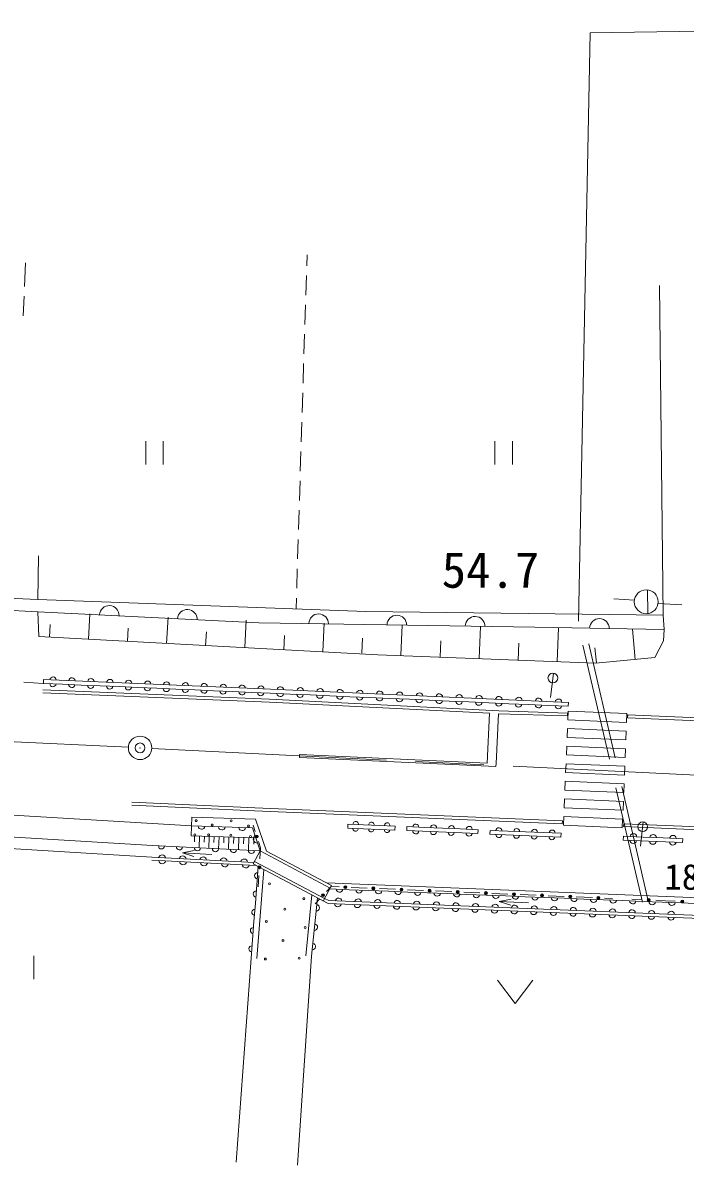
# Model space of a CAD drawing. Units: millimetres, scale not verified. Extents: x 40000 to 680000, y 20000 to 380000.
# Drawn here: x 267675 to 301540, y 260364 to 318808 of the extents above; entities that cross this region are included whole.
import ezdxf
from ezdxf.enums import TextEntityAlignment as Align

# ---------------------------------------------------------------- set-up
doc = ezdxf.new("R2010")
doc.units = ezdxf.units.MM
doc.header["$LTSCALE"] = 1000
doc.header["$PDMODE"] = 32
doc.header["$PDSIZE"] = 500
doc.linetypes.add('CHAIN', pattern=[18.5, 12, -1.5, 3.5, -1.5])
doc.linetypes.add('DASHED', pattern=[7.5, 6, -1.5])
for name, color, linetype, lineweight in [('M-BGD', 7, 'Continuous', 13), ('M-BGD-EXST', 7, 'Continuous', 13), ('M-BMK', 2, 'CHAIN', 13), ('M-BMK-SRVR', 3, 'Continuous', 13), ('M-STR-HTXT', 7, 'Continuous', 13), ('M-STR-STRC', 7, 'Continuous', 13)]:
    doc.layers.add(name, color=color, linetype=linetype, lineweight=lineweight)
doc.styles.add('ＭＳ ゴシック', font='')
doc.styles.get('ＭＳ ゴシック').set_extended_font_data('MS Gothic')

msp = doc.modelspace()

# ---------------------------------------------------------------- linework, layer by layer
at = {"layer": 'M-BGD'}
for p, q in [((282188, 306373), (282205, 306932)), ((267758, 305324), (267815, 306528)), ((282142, 304873), (282172, 305873)), ((300410, 288500), (300231, 305367)), ((267687, 303825), (267734, 304824)), ((282095, 303374), (282126, 304374)), ((282049, 301875), (282080, 302874)), ((282002, 300375), (282033, 301375)), ((281956, 298876), (281987, 299876)), ((281910, 297377), (281941, 298376)), ((281863, 295878), (281894, 296877)), ((281817, 294378), (281848, 295378)), ((281770, 292879), (281801, 293879)), ((281724, 291380), (281755, 292379)), ((281678, 289880), (281709, 290880)), ((281645, 288821), (281662, 289381)), ((266522, 288779), (268438, 288673)), ((271030, 287277), (271100, 288567)), ((275024, 287059), (275097, 288407)), ((279018, 286842), (279094, 288247)), ((300410, 288500), (300459, 287765)), ((269032, 287385), (269068, 288031)), ((273027, 287168), (273063, 287842)), ((277021, 286951), (277059, 287653)), ((283013, 286643), (283078, 288088)), ((287009, 286462), (287078, 287993)), ((291005, 286282), (291079, 287925)), ((295002, 286126), (295067, 287857)), ((298991, 286240), (298848, 287792)), ((281015, 286733), (281054, 287456)), ((285011, 286553), (285045, 287318)), ((289007, 286372), (289044, 287194)), ((293003, 286201), (293035, 287067)), ((297000, 286056), (296928, 286832)), ((268737, 285214), (268729, 285014)), ((267717, 285071), (268715, 285015)), ((268729, 285014), (269695, 284972)), ((269695, 284972), (270662, 284930)), ((270662, 284930), (271628, 284888)), ((271628, 284888), (272595, 284847)), ((272595, 284847), (273562, 284805)), ((273562, 284805), (274528, 284763)), ((274528, 284763), (275495, 284721)), ((275495, 284721), (276461, 284679)), ((276461, 284679), (277428, 284637)), ((277428, 284637), (278395, 284595)), ((278395, 284595), (279361, 284553)), ((279361, 284553), (280328, 284511)), ((280328, 284511), (281344, 284466)), ((281344, 284466), (282359, 284421)), ((282359, 284421), (283375, 284377)), ((283375, 284377), (284391, 284332)), ((284391, 284332), (285407, 284288)), ((285407, 284288), (286423, 284243)), ((286423, 284243), (287439, 284198)), ((287439, 284198), (288455, 284154)), ((288455, 284154), (289471, 284109)), ((289471, 284109), (290486, 284064)), ((290486, 284064), (291502, 284020)), ((295575, 284041), (295566, 283841)), ((291502, 284020), (292518, 283975)), ((292518, 283975), (293534, 283930)), ((293534, 283930), (294550, 283886)), ((294550, 283886), (295566, 283841)), ((276307, 278167), (276275, 277217)), ((276292, 277717), (277331, 277683)), ((276307, 278167), (279572, 278059)), ((277331, 277683), (278370, 277648)), ((278370, 277648), (279409, 277614)), ((279409, 277614), (279815, 276452)), ((279445, 277760), (279556, 277429)), ((279572, 278059), (280140, 276432)), ((284293, 277813), (284285, 277613)), ((284285, 277613), (286701, 277511)), ((285098, 277779), (284293, 277813)), ((285904, 277745), (285098, 277779)), ((286709, 277711), (285904, 277745)), ((286709, 277711), (286701, 277511)), ((287315, 277683), (287307, 277483)), ((288225, 277644), (287315, 277683)), ((289134, 277605), (288225, 277644)), ((276275, 277217), (279586, 277108)), ((276456, 277211), (276446, 276909)), ((276706, 277203), (276686, 276594)), ((276956, 277195), (276946, 276888)), ((277206, 277187), (277186, 276569)), ((277456, 277178), (277446, 276868)), ((277706, 277170), (277685, 276544)), ((277956, 277162), (277946, 276847)), ((278208, 277153), (278187, 276519)), ((278462, 277145), (278451, 276826)), ((278717, 277136), (278696, 276494)), ((278974, 277128), (278963, 276804)), ((279233, 277119), (279211, 276468)), ((279493, 277111), (279482, 276783)), ((287307, 277483), (290945, 277327)), ((290044, 277566), (289134, 277605)), ((290953, 277527), (290044, 277566)), ((290953, 277527), (290945, 277327)), ((291565, 277493), (291556, 277293)), ((291556, 277293), (295186, 277143)), ((292472, 277455), (291565, 277493)), ((293379, 277418), (292472, 277455)), ((294287, 277380), (293379, 277418)), ((295194, 277343), (294287, 277380)), ((295194, 277343), (295186, 277143)), ((298387, 277195), (298379, 276995)), ((299398, 277152), (298387, 277195)), ((300408, 277108), (299398, 277152)), ((301419, 277065), (300408, 277108)), ((301419, 277065), (301411, 276865)), ((274304, 276714), (279807, 276438)), ((275834, 276335), (276441, 276455)), ((279456, 275775), (279815, 276452)), ((279833, 276599), (279722, 276931)), ((279833, 276599), (279796, 276031)), ((298379, 276995), (301411, 276865)), ((274266, 275965), (279604, 275697)), ((274274, 276115), (279497, 275852)), ((275834, 276335), (276426, 276155)), ((275834, 276335), (277332, 276260)), ((283458, 274673), (280140, 276432)), ((283279, 273750), (279456, 275775)), ((279713, 275639), (279640, 274704)), ((279646, 270939), (280002, 275486)), ((279640, 274704), (279567, 273768)), ((279704, 274612), (279741, 275180)), ((283213, 274803), (302676, 274028)), ((282453, 274187), (282141, 271078)), ((283037, 273878), (283458, 274673)), ((283439, 274619), (283204, 274367)), ((284364, 274457), (283365, 274497)), ((283439, 274619), (283850, 274601)), ((284364, 274457), (285364, 274417)), ((284878, 274558), (284467, 274575)), ((284878, 274558), (285289, 274540)), ((285364, 274417), (286364, 274377)), ((286316, 274497), (285905, 274514)), ((286316, 274497), (286727, 274480)), ((286364, 274377), (287363, 274338)), ((287755, 274436), (287344, 274454)), ((287363, 274338), (288363, 274298)), ((287755, 274436), (288166, 274419)), ((288363, 274298), (289363, 274258)), ((289193, 274375), (288782, 274393)), ((289193, 274375), (289604, 274358)), ((289363, 274258), (290362, 274218)), ((290631, 274315), (290220, 274332)), ((290362, 274218), (291362, 274178)), ((290631, 274315), (291042, 274297)), ((291362, 274178), (292362, 274138)), ((292070, 274254), (291659, 274271)), ((292070, 274254), (292481, 274236)), ((292362, 274138), (293361, 274099)), ((293508, 274193), (293097, 274210)), ((293508, 274193), (293919, 274176)), ((294947, 274132), (294536, 274149)), ((294947, 274132), (295358, 274115)), ((279567, 273768), (279493, 272833)), ((282617, 273739), (282852, 273990)), ((282640, 273040), (282739, 274036)), ((283107, 274010), (283319, 273898)), ((302314, 272991), (283279, 273750)), ((302322, 273141), (283319, 273898)), ((292031, 273848), (292637, 273974)), ((292031, 273848), (292625, 273674)), ((292031, 273848), (293530, 273788)), ((293361, 274099), (294361, 274059)), ((294361, 274059), (295361, 274019)), ((295361, 274019), (296360, 273979)), ((296385, 274071), (295974, 274089)), ((296360, 273979), (297360, 273939)), ((296385, 274071), (296796, 274054)), ((297360, 273939), (298359, 273900)), ((297823, 274010), (297412, 274028)), ((298359, 273900), (299359, 273860)), ((298821, 273973), (299311, 273950)), ((299359, 273860), (300359, 273820)), ((300534, 273893), (300045, 273916)), ((300359, 273820), (301358, 273780)), ((300534, 273893), (301023, 273870)), ((301358, 273780), (302358, 273740)), ((282540, 272044), (282640, 273040)), ((279493, 272833), (279420, 271897)), ((279420, 271897), (279347, 270962)), ((282440, 271048), (282540, 272044)), ((279347, 270962), (278590, 260523)), ((281716, 260364), (282440, 271048))]:
    msp.add_line(p, q, dxfattribs=at)
at = {"layer": 'M-BGD', "linetype": 'DASHED'}
for p, q in [((299354, 273820), (296237, 287318)), ((299646, 273888), (296529, 287386)), ((283107, 274010), (279526, 275908)), ((283388, 274541), (279807, 276438))]:
    msp.add_line(p, q, dxfattribs=at)
at = {"layer": 'M-BGD'}
for points in [[(266516, 289395), (268441, 289299), (268482, 291539)], [(268441, 289299), (285210, 288692), (300410, 288500)], [(300459, 287765), (293855, 287887), (279745, 288114), (268438, 288673)], [(300459, 287765), (300441, 287188), (299987, 286332), (296965, 286052), (285818, 286472), (268487, 287415), (268438, 288673)], [(98225, 286974), (100664, 285529), (101922, 285511), (102586, 285791), (140508, 284040), (173963, 282210), (196090, 281170), (224306, 279745), (274304, 276714)], [(98225, 286974), (142758, 284942), (174627, 283665), (199220, 282150), (230614, 280457), (276292, 277717)], [(295575, 284041), (280337, 284711), (268737, 285214)], [(157461, 282548), (173934, 281647), (196063, 280608), (224281, 279182), (274274, 276115)]]:
    msp.add_lwpolyline(points, dxfattribs=at)
for centre, radius in [((276532, 277989), 50), ((277360, 277768), 50), ((278320, 277977), 50), ((279210, 277717), 50), ((276466, 277264), 50), ((277177, 277259), 50), ((278316, 277241), 50), ((279320, 277180), 50), ((279639, 277180), 75), ((279639, 277180), 49.5), ((279639, 277180), 24.5), ((279768, 275606), 75), ((279768, 275606), 49.5), ((279768, 275606), 24.5), ((280290, 274752), 50), ((283028, 274179), 75), ((283028, 274179), 49.5), ((283028, 274179), 24.5), ((284159, 274588), 75), ((284159, 274588), 49.5), ((284159, 274588), 24.5), ((285597, 274527), 75), ((285597, 274527), 49.5), ((285597, 274527), 24.5), ((287035, 274467), 75), ((287035, 274467), 49.5), ((287035, 274467), 24.5), ((288474, 274406), 75), ((288474, 274406), 49.5), ((288474, 274406), 24.5), ((289912, 274345), 75), ((289912, 274345), 49.5), ((289912, 274345), 24.5), ((291351, 274284), 75), ((291351, 274284), 49.5), ((291351, 274284), 24.5), ((292789, 274223), 75), ((292789, 274223), 49.5), ((292789, 274223), 24.5), ((294227, 274163), 75), ((294227, 274163), 49.5), ((294227, 274163), 24.5), ((295666, 274102), 75), ((295666, 274102), 49.5), ((295666, 274102), 24.5), ((297104, 274041), 75), ((282047, 273999), 50), ((297104, 274041), 49.5), ((297104, 274041), 24.5), ((299678, 273933), 75), ((299678, 273933), 49.5), ((299678, 273933), 24.5), ((301391, 273853), 75), ((301391, 273853), 49.5), ((301391, 273853), 24.5), ((281076, 273454), 50), ((280124, 272835), 50), ((282115, 272524), 50), ((280976, 271863), 50), ((280074, 270912), 50), ((281800, 270959), 50)]:
    msp.add_circle(centre, radius, dxfattribs=at)
for centre, radius, start, end in [((272094, 288493), 500, 357.16775, 177.16775), ((276089, 288295), 500, 357.16775, 177.16775), ((282800, 288065), 500, 359.07779, 179.07779), ((286800, 288000), 500, 359.07779, 179.07779), ((290799, 287936), 500, 359.07779, 179.07779), ((297157, 287826), 500, 358.93909, 178.93909), ((269220, 285182), 162, 1.65594, 173.37221), ((270187, 285140), 162, 1.65404, 173.37411), ((271153, 285098), 162, 1.65329, 173.37499), ((272120, 285056), 162, 1.65594, 173.37221), ((269212, 285005), 162, 181.65404, 353.37411), ((270179, 284963), 162, 181.65505, 353.37324), ((271146, 284921), 162, 181.65404, 353.37411), ((272112, 284879), 162, 181.6552, 353.37486), ((273079, 284837), 162, 181.65404, 353.37411), ((273087, 285014), 162, 1.65404, 173.37411), ((274045, 284795), 162, 181.65329, 353.37499), ((274053, 284972), 162, 1.65404, 173.37411), ((275012, 284753), 162, 181.65505, 353.37324), ((275020, 284930), 162, 1.65594, 173.37221), ((275979, 284711), 162, 181.65404, 353.37411), ((275986, 284888), 162, 1.65315, 173.37514), ((276945, 284669), 162, 181.65505, 353.37501), ((276953, 284846), 162, 1.65404, 173.37411), ((277912, 284627), 162, 181.65404, 353.37411), ((277920, 284804), 162, 1.65594, 173.37221), ((278886, 284762), 162, 1.65329, 173.37499), ((279853, 284720), 162, 1.65404, 173.37411), ((280844, 284668), 171, 4.45921, 170.50554), ((281859, 284623), 171, 4.45921, 170.50554), ((282875, 284578), 171, 4.45851, 170.50637), ((283891, 284534), 171, 4.45837, 170.50651), ((284907, 284489), 171, 4.46106, 170.50537), ((278878, 284585), 162, 181.65315, 353.37514), ((279845, 284543), 162, 181.65594, 353.37221), ((280837, 284509), 171, 184.45851, 350.50637), ((281852, 284465), 171, 184.46036, 350.5062), ((282868, 284420), 171, 184.45851, 350.50637), ((283884, 284375), 171, 184.45851, 350.50637), ((284900, 284331), 171, 184.46022, 350.50635), ((285916, 284286), 171, 184.45837, 350.50651), ((285923, 284444), 171, 4.45921, 170.50554), ((286932, 284241), 171, 184.45837, 350.50651), ((286939, 284400), 171, 4.45921, 170.50554), ((287948, 284197), 171, 184.45921, 350.50554), ((287955, 284355), 171, 4.46036, 170.5062), ((288964, 284152), 171, 184.45921, 350.50554), ((288970, 284310), 171, 4.45851, 170.50637), ((289979, 284107), 171, 184.45921, 350.50554), ((289986, 284266), 171, 4.45837, 170.50651), ((290995, 284063), 171, 184.45921, 350.50554), ((291002, 284221), 171, 4.45917, 170.50726), ((292018, 284176), 171, 4.45921, 170.50554), ((293034, 284132), 171, 4.45921, 170.50554), ((294050, 284087), 171, 4.45851, 170.50637), ((295066, 284042), 171, 4.46022, 170.50635), ((292011, 284018), 171, 184.45921, 350.50554), ((293027, 283973), 171, 184.46036, 350.5062), ((294043, 283929), 171, 184.45851, 350.50637), ((295059, 283884), 171, 184.45851, 350.50637), ((276812, 277725), 175, 186.34024, 349.8606), ((277851, 277691), 175, 186.33941, 349.86157), ((278891, 277656), 175, 186.34212, 349.85872), ((284696, 277811), 135, 351.29363, 183.88771), ((285502, 277777), 135, 351.29259, 183.88646), ((286307, 277743), 135, 351.29154, 183.88767), ((287770, 277662), 152, 358.19827, 176.88635), ((288680, 277623), 152, 358.19842, 176.88621), ((289589, 277584), 152, 358.19842, 176.88621), ((290499, 277545), 152, 358.19842, 176.88621), ((292018, 277473), 151, 358.14599, 177.12202), ((279674, 277054), 215, 126.86408, 271.62219), ((284687, 277581), 135, 171.29279, 3.88839), ((285492, 277547), 135, 171.29174, 3.8896), ((286298, 277513), 135, 171.29174, 3.8896), ((287762, 277466), 152, 178.19842, 356.88621), ((288671, 277427), 152, 178.19842, 356.88621), ((289581, 277388), 152, 178.19842, 356.88621), ((290490, 277348), 152, 178.19922, 356.88527), ((292010, 277276), 151, 178.14694, 357.12093), ((292917, 277238), 151, 178.14694, 357.12093), ((292926, 277435), 151, 358.14694, 177.12093), ((293825, 277201), 151, 178.14694, 357.12093), ((293833, 277398), 151, 358.14694, 177.12093), ((294732, 277163), 151, 178.14694, 357.12093), ((294740, 277360), 151, 358.14694, 177.12093), ((298892, 277153), 170, 4.22998, 170.87765), ((299902, 277110), 170, 4.23255, 170.87666), ((300913, 277067), 170, 4.23258, 170.87493), ((274764, 276694), 154, 178.41867, 355.83126), ((275683, 276648), 154, 178.41867, 355.83126), ((276602, 276602), 154, 178.41862, 355.82944), ((277522, 276556), 154, 178.41862, 355.82944), ((278441, 276510), 154, 178.41672, 355.83134), ((279361, 276464), 154, 178.41672, 355.83134), ((298885, 276993), 170, 184.23069, 350.87682), ((299895, 276950), 170, 184.23069, 350.87682), ((300906, 276907), 170, 184.23069, 350.87682), ((274801, 275969), 181, 186.93324, 347.31499), ((274796, 276062), 177, 5.86704, 168.38101), ((275844, 276009), 177, 5.86691, 168.38114), ((275869, 275915), 181, 186.93337, 347.31486), ((276891, 275956), 177, 5.86691, 168.38114), ((277939, 275904), 177, 5.86691, 168.38114), ((278987, 275851), 177, 5.86691, 168.38114), ((276937, 275862), 181, 186.93504, 347.3148), ((278004, 275808), 181, 186.93257, 347.31578), ((279072, 275754), 181, 186.93324, 347.31499), ((279683, 275171), 156, 87.91416, 263.14026), ((279610, 274236), 156, 87.91332, 263.13934), ((283865, 274495), 168, 183.76959, 351.66803), ((284865, 274455), 168, 183.76974, 351.66788), ((285865, 274415), 168, 183.76959, 351.66803), ((286864, 274375), 168, 183.76959, 351.66803), ((287864, 274335), 168, 183.76974, 351.66788), ((288864, 274296), 168, 183.76959, 351.66803), ((289863, 274256), 168, 183.76959, 351.66803), ((290863, 274216), 168, 183.76974, 351.66788), ((291862, 274176), 168, 183.76855, 351.66893), ((292862, 274136), 168, 183.76769, 351.66993), ((282672, 273539), 168, 270.34865, 78.20614), ((283781, 273748), 168, 183.91378, 351.52293), ((283818, 273861), 168, 3.81642, 171.62055), ((284783, 273708), 168, 183.91292, 351.52392), ((284819, 273821), 168, 3.81711, 171.62144), ((285785, 273668), 168, 183.91363, 351.52308), ((285819, 273781), 168, 3.81713, 171.6197), ((286787, 273628), 168, 183.9155, 351.52292), ((286820, 273741), 168, 3.81713, 171.6197), ((287789, 273588), 168, 183.91479, 351.52376), ((287820, 273701), 168, 3.81539, 171.62145), ((288791, 273548), 168, 183.91363, 351.52308), ((288821, 273661), 168, 3.81642, 171.62055), ((289821, 273621), 168, 3.8164, 171.62228), ((290822, 273582), 168, 3.81713, 171.6197), ((291822, 273542), 168, 3.81713, 171.6197), ((292823, 273502), 168, 3.81524, 171.6216), ((293823, 273462), 168, 3.81728, 171.61955), ((293862, 274096), 168, 183.76784, 351.66978), ((294824, 273422), 168, 3.81453, 171.62244), ((294861, 274057), 168, 183.76855, 351.66893), ((295824, 273382), 168, 3.81642, 171.62055), ((295861, 274017), 168, 183.76769, 351.66993), ((296861, 273977), 168, 183.76784, 351.66978), ((297860, 273937), 168, 183.76857, 351.6672), ((298860, 273897), 168, 183.76772, 351.66819), ((299860, 273857), 168, 183.76787, 351.66804), ((300859, 273818), 168, 183.76857, 351.6672), ((279537, 273300), 156, 87.91332, 263.14117), ((289794, 273508), 168, 183.91363, 351.52308), ((290796, 273468), 168, 183.91292, 351.52392), ((291798, 273429), 168, 183.91363, 351.52308), ((292800, 273389), 168, 183.91363, 351.52308), ((293802, 273349), 168, 183.91479, 351.52376), ((294805, 273309), 168, 183.91479, 351.52376), ((295807, 273269), 168, 183.91363, 351.52308), ((296809, 273229), 168, 183.91292, 351.52392), ((296824, 273342), 168, 3.81711, 171.62144), ((297811, 273189), 168, 183.91292, 351.52392), ((297825, 273303), 168, 3.81713, 171.6197), ((298813, 273149), 168, 183.91363, 351.52308), ((298825, 273263), 168, 3.81713, 171.6197), ((299816, 273109), 168, 183.91378, 351.52293), ((299826, 273223), 168, 3.81539, 171.62145), ((300818, 273069), 168, 183.91479, 351.52376), ((300826, 273183), 168, 3.81642, 171.62055), ((279463, 272365), 156, 87.91416, 263.13843), ((282572, 272544), 168, 270.34872, 78.20435), ((279390, 271429), 156, 87.91332, 263.14117), ((282472, 271548), 168, 270.34786, 78.20524)]:
    msp.add_arc(centre, radius, start, end, dxfattribs=at)
at = {"layer": 'M-BGD-EXST'}
for p, q in [((273957, 297411), (273957, 296211)), ((274857, 296211), (274857, 297411)), ((291811, 297411), (291811, 296211)), ((292711, 296211), (292711, 297411)), ((298947, 289275), (297897, 289334)), ((299610, 289798), (299625, 288583)), ((300157, 289106), (301371, 289025)), ((294656, 284297), (294804, 285539)), ((299249, 276682), (299398, 277923)), ((268236, 269882), (268236, 271082)), ((291948, 269828), (292848, 268628)), ((292848, 268628), (293748, 269828))]:
    msp.add_line(p, q, dxfattribs=at)
for centre, radius in [((299552, 289190), 611), ((294775, 285290), 250), ((299368, 277675), 250)]:
    msp.add_circle(centre, radius, dxfattribs=at)
at = {"layer": 'M-BMK'}
for p, q in [((174125, 286429), (273071, 281742)), ((274269, 281684), (350679, 277915))]:
    msp.add_line(p, q, dxfattribs=at)
at = {"layer": 'M-BMK-SRVR'}
msp.add_circle((273670, 281714), 600, dxfattribs=at)
msp.add_point((273670, 281714), dxfattribs=at)
at = {"layer": 'M-STR-HTXT'}
msp.add_lwpolyline([(296094, 288201), (296685, 318293), (330762, 318808)], dxfattribs=at)
at = {"layer": 'M-STR-STRC'}
for p, q in [((291425, 280935), (291541, 283481)), ((291875, 280915), (291990, 283458)), ((291990, 283458), (295522, 283345)), ((295522, 283345), (295527, 283495)), ((295554, 283599), (295536, 283149)), ((298558, 283469), (295554, 283599)), ((298540, 283019), (298558, 283469)), ((295536, 283149), (298540, 283019)), ((298603, 283397), (298596, 283247)), ((295519, 282700), (295501, 282250)), ((298522, 282570), (295519, 282700)), ((298505, 282120), (298522, 282570)), ((295483, 281801), (295466, 281351)), ((298487, 281671), (295483, 281801)), ((295501, 282250), (298505, 282120)), ((281821, 281371), (291425, 280935)), ((295466, 281351), (298469, 281221)), ((298469, 281221), (298487, 281671)), ((295448, 280901), (295430, 280452)), ((298451, 280771), (295448, 280901)), ((298434, 280322), (298451, 280771)), ((295413, 280002), (295395, 279553)), ((298416, 279872), (295413, 280002)), ((295430, 280452), (298434, 280322)), ((295395, 279553), (298398, 279423)), ((298398, 279423), (298416, 279872)), ((295377, 279103), (295360, 278653)), ((298381, 278973), (295377, 279103)), ((298363, 278523), (298381, 278973)), ((295342, 278204), (295324, 277754)), ((298345, 278074), (295342, 278204)), ((295360, 278653), (298363, 278523)), ((295265, 277977), (295259, 277827)), ((295324, 277754), (298328, 277624)), ((298328, 277624), (298345, 278074)), ((298398, 277834), (298392, 277684))]:
    msp.add_line(p, q, dxfattribs=at)
for points in [[(268702, 284684), (280289, 284204), (292006, 283608), (295527, 283495)], [(268696, 284534), (280282, 284055), (291541, 283481)], [(298596, 283247), (307008, 282892), (338735, 281473), (352668, 280879), (363792, 280388), (371858, 280108), (379056, 279936), (384938, 280021), (387461, 280126), (390938, 280310), (397103, 280830), (402009, 281306), (410558, 282426)], [(298603, 283397), (307015, 283042), (338742, 281623), (352674, 281029), (363798, 280538), (371862, 280258), (379057, 280086), (384934, 280170), (387454, 280276), (390928, 280460), (397090, 280980), (401992, 281455), (410538, 282575)], [(281821, 281371), (281815, 281222), (291868, 280765), (291875, 280915)], [(273243, 278784), (279526, 278496), (295259, 277827)], [(273250, 278934), (279532, 278646), (295265, 277977)], [(298392, 277684), (302630, 277502), (307175, 277315), (324858, 276531), (350411, 275418), (367170, 274719), (373556, 274506), (377111, 274406), (382125, 274413), (388429, 274633), (393498, 274936), (398957, 275432), (404288, 276050), (410423, 276880)], [(298398, 277834), (302636, 277652), (307182, 277465)]]:
    msp.add_lwpolyline(points, dxfattribs=at)

# ---------------------------------------------------------------- texts
at = {"layer": 'M-BGD-EXST', "style": 'ＭＳ ゴシック'}
msp.add_text('54.7', height=1833, dxfattribs=at).set_placement((291585, 289355), align=Align.BOTTOM_CENTER)
at = {"layer": 'M-BMK-SRVR', "style": 'ＭＳ ゴシック'}
msp.add_text('184-36-0-1', height=1320, dxfattribs=at).set_placement((304962, 275114), align=Align.MIDDLE_CENTER)

doc.saveas('drawing.dxf')
